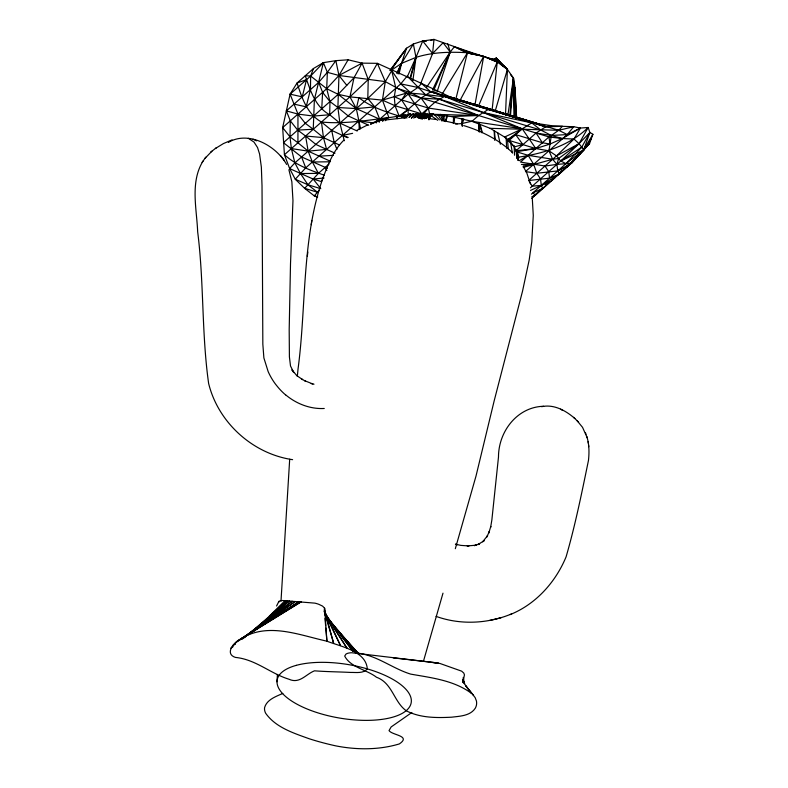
<?xml version="1.0" encoding="UTF-8"?>
<svg xmlns="http://www.w3.org/2000/svg" width="788" height="788" viewBox="0 0 788 788"><rect width="100%" height="100%" fill="white"/><g stroke="black" fill="none" stroke-linecap="round" stroke-linejoin="round"><path stroke-width="1.18" d="M344.297 140.757L339.894 123.115L337.894 107.493L338.948 75.471L335.846 60.656L327.355 72.329L318.667 82.366L286.369 110.881L290.299 120.84L290.004 136.856L291.363 148.577L294.87 162.889L300.494 173.547L307.931 184.756L317.534 192.262L304.651 188.342L295.264 179.24L289.639 168.583L284.438 154.724L282.646 127.607L290.092 94.156L297.056 83.016L313.486 68.507L323.385 62.646L335.846 60.656L348.109 59.799L362.066 63.138L377.344 63.335C401.713 74.338 426.042 85.271 450.175 96.993L558.692 130.286L567.301 134.571L580.421 128.05L588.163 127.489L589.877 132.463L583.741 149.956L571.497 163.185L531.683 198.34M330.497 161.304L308.157 151.148L297.933 142.776L297.953 114.083L290.092 94.156L310.639 76.022L323.385 62.646L327.355 72.329L326.705 88.699L329.965 101.573L329.679 114.752L339.894 123.115L357.2 131.015M278.676 602.465L279.08 601.136L282.399 600.505L314.964 603.145A14.775 5.89 9.6 0 1 318.835 604.327L322.578 606.11L324.626 608.228L326.902 641.176C340.544 646.574 365.928 650.878 367.297 668.815C363.485 673.74 356.166 672.302 350.719 672.44C338.653 671.819 326.547 671.75 314.51 670.824C306.059 674.035 299.637 684.171 289.038 679.256C270.284 673.494 255.755 659.418 235.376 657.399C224.294 653.804 233.898 641.925 240.586 639.029L301.213 601.756L237.858 640.89L298.898 601.668L235.533 642.801L295.234 601.471L257.459 628.213M505.502 114.9L507.403 69.393L496.233 58.095L494.371 59.681L496.233 58.095L502.744 65.601M277.041 681.787L277.406 674.459M281.001 601.086L289.689 459.237M453.277 123.066L453.583 117.008M321.75 108.833L322.597 92.324L318.667 82.366L310.639 76.022L305.271 75.766C310.364 90.374 315.131 106.764 329.679 114.752L313.535 116.082L297.953 114.083L286.369 110.881M510.496 115.58L513.471 78.101L507.403 69.393L496.233 58.095L494.312 59.78L496.233 58.095M323.238 177.221C301.42 238.478 306.552 305.389 298.041 368.981L297.322 376.3M386.169 119.855L386.376 117.412M455.888 98.874L467.796 51.338L433.991 39.4L422.713 40.996L413.355 44.01L406.549 48.226L389.843 70.496M509.806 115.678L513.471 78.101L510.407 74.535M492.086 110.231L497.248 61.986L495.455 59.484L488.954 58.223L467.796 51.338M462.064 125.981L462.615 118.732M311.26 224.718L311.812 220.423M307.32 256.248L307.862 252.012M518.287 160.309L518.691 157.137L514.318 146.863L509.087 140.422M412.902 80.524L415.985 57.386L422.713 40.996L426.288 41.409M529.497 179.733L556.495 155.896L573.989 139.023L580.421 128.05L573.743 126.73L562.376 126.316L558.692 130.286L551.334 135.467L548.97 150.813L552.664 159.274L556.929 164.397L557.766 170.898L559.175 174.069L541.336 185.407L530.541 190.41M462.32 125.942L462.714 118.732M507.846 115.383L513.471 78.101L515.027 87.517L516.632 118.052M327.355 72.329L338.948 75.471L385.312 81.607L408.174 94.107L421.747 113.846L408.351 114.615L388.917 117.648L382.426 100.125L385.312 81.607L391.734 70.634L400.747 83.883L410.558 92.62L421.068 98.027L439.665 99.268L478.562 115.531L488.097 109.591L494.677 110.389L537.514 123.578L551.098 125.627L562.376 126.316L545.67 126.809L444.422 96.303L417.916 87.448L400.747 83.883L305.724 167.854L295.264 179.24L307.931 184.756L320.824 188.687M385.125 120.761L385.509 118.377M394.286 96.668L401.604 99.909L407.918 109.64L399.132 116.053L395.034 105.72L394.286 96.668L395.773 87.872L391.734 70.634M474.809 105.7L483.684 56.381L497.248 61.986L507.403 69.393L495.327 110.645M376.24 122.967L376.733 120.564M454.666 117.205L453.455 123.095L454.883 117.205M290.092 94.156L302.237 96.865L306.532 79.657L297.056 83.016C301.922 97.712 307.015 113.994 321.465 122.002C343.992 124.297 366.578 120.318 388.917 117.648L382.062 119.953L379.717 119.234L374.773 106.892L367.809 98.47L368.232 79.519L362.066 63.138L353.999 77.776L349.931 96.865L284.438 154.724C295.608 164.948 310.167 170.277 324.262 175.163M324.626 608.228L324.725 614.926M399.033 74.003L401.496 63.385L406.549 48.226L390.848 70.112M360.559 128.868L356.324 108.616L358.875 97.663C370.459 106.853 385.145 111.64 399.132 116.053M339.5 144.992L323.464 137.624L313.25 129.262L314.382 99.574L323.385 62.646M396.472 118.555L397.073 116.2M410.469 78.83L415.985 57.386L413.355 44.01L401.496 63.385L396.699 73.294M379.186 122.298L379.806 119.914M445.338 121.51L446.885 115.659M442.994 593.157L423.461 661.23M455.326 548.694L476.011 476.041L494.165 400.865L522.513 291.235L529.162 260.148L531.772 241.896L533.269 215.508L532.264 197.768M410.252 77.332L415.985 57.386C434.267 51.535 453.464 51.732 472.376 53.032M407.918 109.64L408.351 114.615L429.657 114.23L451.357 116.525L471.992 121.332L490.146 128.326L558.692 130.286L573.743 126.73L567.301 134.571L551.334 135.467L548.95 136.945L520.494 162.072L545.01 166.032L556.929 164.397L558.623 158.457L579.052 143.672L589.877 132.463L592.901 134.295L589.523 143.633L574.275 159.403M383.451 120.554L384.14 118.2M382.653 121.45L383.411 119.146M436.897 92.334L450.224 51.998L454.341 46.807L467.648 52.983L483.684 56.391L460.015 100.421M397.93 73.776L401.496 63.385L415.985 57.386L407.465 76.357M445.594 121.579L447.574 115.846M428.652 119.579L429.903 116.24L432.671 113.807L429.903 116.24L424.417 118.732M313.486 68.507L310.639 76.022L310.452 89.615L306.168 106.833L294.022 104.124M321.731 181.112C327.335 166.731 332.546 151.316 343.795 140.234M441.891 94.511L468.22 51.515M420.477 84.06L432.602 53.495L433.991 39.4L430.731 40.474M462.733 125.873L462.024 123.519L463.856 119.077M397.723 72.358L401.496 63.385L391.075 70.467M478.661 105.661L497.248 61.986L495.248 59.484M433.932 89.852L450.224 51.998L447.742 43.754M432.563 89.871L450.224 51.998L443.083 42.739L432.602 53.495L422.713 40.996M429.007 119.815L431.026 115.6L432.868 113.965L429.903 116.24M276.568 606.002L278.785 601.608M203.038 161.077C189.947 182.146 196.773 208.781 197.66 231.78C204.072 282.104 201.541 333.363 208.633 383.48C218.207 422.585 252.79 453.878 292.614 459.67M495.957 59.277L507.403 69.393L495.455 59.484L496.41 58.47M531.417 194.163L565.981 163.648L581.81 147.1L589.877 132.463M530.452 187.771L560.751 161.018L579.052 143.672L588.163 127.489C569.488 145.691 543.897 153.374 518.691 157.137M348.109 59.799L338.948 75.471L326.705 88.699L282.646 127.607L290.004 136.856L297.933 142.776M556.929 164.397L565.981 163.648L583.741 149.956L592.901 134.295M551.098 125.627L545.67 126.809L493.002 110.182L537.514 123.578L531.762 122.879L522.237 128.818L507.442 139.929L535.801 148.558L548.97 150.813L556.495 155.896L560.751 161.018L583.741 149.956L591.305 138.392L588.478 142.293M426.584 87.35L450.224 51.998M494.677 110.389L450.175 96.993C435.459 96.431 420.723 93.122 406.165 93.201L401.604 99.909L428.327 108.045L478.562 115.531L471.992 121.332L522.237 128.818L535.801 148.558L550.024 144.056L562.317 138.56L580.421 128.05M204.939 158.398L211.913 151.188M202.112 162.387L205.796 157.186M390.838 70.122L402.766 53.357M583.524 149.099L587.06 144.234M436.099 90.63L430.672 91.812L421.068 98.027L428.327 108.045L423.392 114.349L395.034 105.72L382.426 100.125L349.931 96.865L338.18 94.324L326.705 88.699L318.667 82.366M400.747 83.883L407.189 76.042L425.835 95.062L540.824 130.059L551.334 135.467L562.317 138.56L573.989 139.023L579.052 143.672L583.741 149.956M228.333 142.431C248.427 130.286 276.164 145.691 286.615 164.446M583.652 149.267L589.523 143.633L571.497 163.185L557.766 170.898L536.795 173.281L525.448 171.587L567.301 134.571M579.042 154.448L571.497 163.185L565.981 163.648L560.751 161.018L581.81 147.1M557.766 170.898L567.39 166.81L579.663 153.719M319.179 190.469L314.245 195.838L304.651 188.342L318.401 173.38L329.079 163.943M528.581 180.541L549.551 178.157L559.175 174.069L574.137 160.102L589.523 143.633M327.315 168.287L301.577 156.95L283.434 142.658L338.18 94.324L353.999 77.776M548.645 182.698L542.735 188.578L533.121 192.666L535.082 195.335L541.858 188.992M529.201 181.476L532.284 186.155L541.336 185.407L550.96 181.319L555.176 177.123M559.175 174.069L562.543 170.71M564.228 169.036L568.453 164.84M259.626 625.692L264.01 621.377M269.269 616.186L285.039 600.633M568.424 164.968L565.922 167.352L568.66 164.938M532.511 197.335L541.829 188.618L535.082 195.335L531.88 196.695M546.064 184.658L548.615 182.284M546.094 185.032L548.645 182.658L546.084 184.865M548.901 182.826L542.735 188.578L541.336 185.407L540.499 178.906L536.795 173.281L533.663 164.328L528.147 155.315L516.396 151.739L535.801 148.558L515.982 150.764L536.067 133.024L545.67 126.809L536.677 123.47L449.337 96.894L531.762 122.879L540.824 130.059M552.418 179.536L555.067 177.073M562.1 170.504L559.46 172.966L562.268 170.582M550.96 181.319L555.353 177.211M557.116 175.566L562.396 170.641M258.1 627.031L260.818 624.569M264.443 621.289L267.162 618.826M270.786 615.556L272.599 613.911M274.411 612.276L287.108 600.801L249.382 633.71M370.715 124.031L379.717 119.234L356.324 108.616L349.931 96.865L368.232 79.519L377.344 63.335L385.312 81.607L367.809 98.47L294.87 162.889L289.639 168.583L313.171 179.073L321.366 181.565M370.705 124.14L376.969 121.657L408.174 94.107L417.916 87.448L421.6 83.479L430.672 91.812L534.215 123.174M400.984 115.767L421.068 98.027M410.292 113.541L406.628 116.772L399.693 115.462M412.636 114.25L408.972 117.481L413.661 113.551M411.454 118.013L416.015 113.974M413.739 118.111L418.32 114.043M417.374 117.579L421.935 113.551M421.137 114.388L434.897 102.243L444.422 96.303L490.55 109.887M418.891 118.249L423.461 114.211M425.924 113.876L420.437 118.722L426.072 113.915M422.013 118.988L427.48 114.152M429.115 114.171L424.505 118.23L429.135 114.25M494.293 59.79L496.607 58.46L495.189 58.982M508.477 140.963L522.237 128.818L444.422 96.303M576.875 156.251L583.268 150.607M574.314 159.196L576.777 157.019M553.137 178.64L554.969 177.024M570.482 163.323L574.137 160.102M427.48 117.451L431.174 114.221M422.023 118.988L427.598 114.181M417.463 117.599L422.122 113.61M418.95 118.269L423.619 114.26M411.474 118.042L416.103 114.093M415.089 117.54L419.738 113.57M410.371 113.61L406.628 116.772L405.337 115.078L401.929 115.058M257.351 627.75L259.232 626.174M261.114 624.598L263.941 622.244M265.822 620.668L289.354 600.998L242.438 638.92M232.864 646.662L230.953 648.209L232.903 646.712M215.37 148.508L223.408 143.583L232.076 139.87M210.593 152.212L216.493 147.632M411.838 712.51L391.134 726.96L389.045 730.594C392.069 735.312 411.513 735.687 399.349 743.921C379.018 750.068 356.56 749.969 335.767 745.862A122.199 48.728 9.6 0 1 309.103 738.72C293.431 733.047 275.662 727.452 265.654 713.239A47.723 19.03 9.6 0 1 264.63 707.486C266.925 699.517 276.007 696.503 282.823 693.42M249.441 634.045L256.258 628.824M262.099 624.352L275.721 613.921M277.662 612.434L292.259 601.254L242.379 638.507M235.533 643.619L232.608 645.805L235.582 643.697M242.546 638.773L246.526 635.955M252.485 631.73L255.47 629.622M433.656 113.866L431.026 115.6L437.714 120.308M507.442 139.929L515.657 134.62L542.38 142.756L550.024 144.056L548.95 136.945L408.174 94.107M519.154 160.762L528.147 155.315L552.664 159.274L558.623 158.457M240.586 639.029C267.487 621.762 298.839 635.01 326.902 641.176L325.818 628.056M356.767 130.375L367.809 124.829M556.495 155.896L579.052 143.672M362.066 63.138L338.948 75.471L346.789 85.321M436.059 616.364C460.409 625.16 487.949 623.791 511.727 613.852M510.141 614.591C535.82 604.288 555.658 582.125 566.089 556.83C575.279 525.153 581.84 492.618 588.488 460.31C589.316 452.342 589.266 444.018 586.745 436.335M490.146 128.326L504.586 137.033L522.237 128.818M376.969 121.657L382.062 119.953M456.636 47.654L467.648 52.983L470.062 52.205M523.271 167.411L552.664 159.274M382.426 100.125L406.165 93.201M501.001 617.753L489.594 620.461M455.415 124.08L462.024 123.519L472.711 121.027M541.612 406.697C553.865 403.958 565.971 410.646 574.866 418.546M352.61 133.339L342.465 135.408L331.679 130.375L321.465 122.002L323.464 137.624L326.596 149.424L334.999 153.148M385.765 119.963L405.574 117.698M523.242 165.972L533.663 164.328L521.42 164.465M543.651 406.263C517.174 406.933 498.459 431.578 498.489 457.01L491.86 519.972L490.638 527.241L490.776 526.473L488.816 532.993L489.348 531.526L486.757 537.002L487.614 535.623L482.64 541.789L484.127 540.706L477.853 544.616L479.616 543.809L474.228 545.631L476.198 545.188L467.205 545.926L468.988 545.956L460.852 545.385L455.415 544.153M324.035 178.009L313.171 179.073L320.056 187.721M322.597 92.324L329.965 101.573L337.894 107.493L356.324 108.616L374.773 106.892M318.943 156.182L333.245 155.354M290.299 120.84L297.667 130.099L313.25 129.262L305.32 123.342L297.953 114.083M451.357 116.525L478.562 115.531L429.657 114.23L428.327 108.045M432.592 662.56L439.881 663.447L461.669 671.169L463.787 673.07L464.447 674.863L462.891 682.556L463.285 677.394L464.27 683.777L462.93 679.808M324.252 408.479C310.206 409.248 296.278 403.791 285.611 394.808M297.667 130.099L305.586 136.019L308.157 151.148L312.363 161.983L330.349 161.786M300.494 173.547L318.401 173.38L312.363 161.983M323.464 137.624L305.586 136.019L315.811 144.381L326.596 149.424L308.157 151.148L291.363 148.577M393.202 657.881L438.266 663.033L351.675 652.74A11.17 4.452 9.6 0 0 345.971 654.109L344.681 656.069C350.542 667.495 366.676 669.623 376.497 677.247C392.463 682.979 393.813 701.98 406.332 710.815C420.181 717.966 436.414 717.966 451.623 717.188C459.788 716.184 470.259 715.947 475.262 708.245A63.897 25.482 9.6 0 0 476.425 700.956L475.144 697.597L465.688 685.796L473.598 695.449M562.317 138.56L548.95 136.945M458.685 48.393L467.648 52.983L474.731 53.811M428.219 118.515L435.843 119.451M372.704 122.839L358.895 120.899L348.109 115.866L337.894 107.493M355.516 652.907C375.827 654.464 391.853 668.322 410.666 674.114C431.479 677.788 454.095 680.349 471.559 693.43L465.117 684.782L463.078 679.808M551.334 135.467L536.067 133.024L542.38 142.756M460.862 49.112L467.648 52.983L477.095 54.559M463.167 49.802L467.648 52.983L479.449 55.249M443.309 120.662L457.395 123.795M465.59 50.462L467.648 52.983L483.684 56.391M311.191 383.598L313.998 384.199M483.33 112.556L531.762 122.879M312.797 383.943L304.917 380.811L305.567 381.225M430.672 91.812L450.175 96.993M449.337 96.894L493.84 110.281M317.702 196.892L314.245 195.838L317.426 197.197M398.452 115.353L406.992 117.964M455.789 544.242L457.473 544.754M395.773 87.872L410.558 92.62M463.866 125.627C481.744 131.113 499.119 139.742 512.643 152.823M348.168 137.437L342.465 135.408L347.597 137.673M253.027 139.23L256.504 140.835M398.492 115.442L405.17 117.954M398.511 115.491L404.155 117.826M485.782 57.179L497.248 61.986L494.687 59.386M487.417 57.741L497.248 61.986L494.391 59.307M368.735 125.223L358.895 120.899L359.269 129.508M488.954 58.223L497.248 61.986L493.869 59.287M302.641 379.58L301.863 379.195L305.222 381.008M490.372 58.617L497.248 61.986L492.845 59.149M248.328 138.314L253.992 142.057L257.548 147.553L259.587 154.044L261.36 167.164L262.02 185.781L262.837 344.169L263.881 357.929L268.156 371.601A56.342 48.364 52.4 0 0 275.386 384.002L277.671 386.849A55.071 47.526 52.4 0 0 285.561 394.877M491.673 58.933L497.248 61.986M302.296 379.412L296.761 375.581L291.944 369.877L293.747 372.527L290.506 365.967L289.403 356.875L289.186 329.679L290.506 263.744L292.969 200.585L291.856 181.752L288.891 169.725M560.583 409.159L562.346 410.243M338.18 94.324L356.324 108.616M495.642 59.514L507.403 69.393L495.869 59.445M577.111 420.753L582.539 427.332L587.346 438.059M573.625 417.354L578.579 422.161M504.586 137.033L514.318 146.863L522.917 144.637L515.657 134.62M434.483 114.723L439.448 119.874M333.334 625.938L358.885 653.961M337.254 630.39L358.451 653.823M327.828 618.895L358.481 653.774M330.96 622.747L357.348 653.459L328.458 619.023M332.694 625.16L335.698 629.021M340.219 634.813L353.014 651.223L324.764 613.507M284.438 160.614L280.439 155.453M465.954 50.55L467.648 52.983M545.01 166.032L548.714 171.646L549.551 178.157M330.487 622.865L331.807 624.894M333.137 626.933L347.055 648.288L324.144 611.527M324.971 167.578L326.862 170.494M438.089 115.009L441.881 121.017M523.202 166.396L526.758 172.858L530.432 183.899M327.148 618.245L340.514 645.618L324.183 610.365M336.949 149.395L334.25 142.658L331.679 130.375M440.275 114.29L442.757 120.731M301.577 156.95L305.724 167.854M585.445 432.691L586.026 434.336M324.351 611.606L333.619 643.215L324.232 608.966M480 124.327L482.364 132.522M479.784 124.405L481.773 132.758M497.592 132.482L500.37 144.263M442.551 115.875L443.477 120.446M510.545 142.076L512.358 152.921M588.124 441.605L588.34 443.309M588.538 444.954L588.754 446.707M517.214 151.651L518.031 160.151M507.413 138.934L508.28 148.715M516.613 151.247L517.233 158.477M325.02 618.511L325.611 625.662M516.101 149.72L516.78 158.299M494.48 130.798L495.159 139.377M494.125 130.631L494.687 140.343M479.291 131.852L478.838 123.302L479.212 131.862M506.113 137.348L506.674 148.233M514.111 145.534L514.534 155.246M443.969 115.245L444.245 121.352M515.46 116.713L515.027 87.517L516.248 116.575M517.795 152.892L518.1 160.151M514.81 116.851L513.471 78.101L513.953 117.392M397.408 116.24L397.477 118.673M515.027 87.517L515.648 116.604M461.965 118.752L462.024 123.519M418.694 114.201L415.03 117.461L418.724 114.221M430.652 114.063L426.072 118.102L430.721 114.073M432.198 113.738L428.514 116.988L432.179 113.787M296.298 665.348A67.965 27.097 9.6 0 0 319.327 713.317A67.886 27.068 9.6 0 0 344.041 718.755A67.965 27.097 9.6 0 0 406.155 689.559A67.965 27.097 9.6 0 0 296.298 665.348"/></g></svg>
